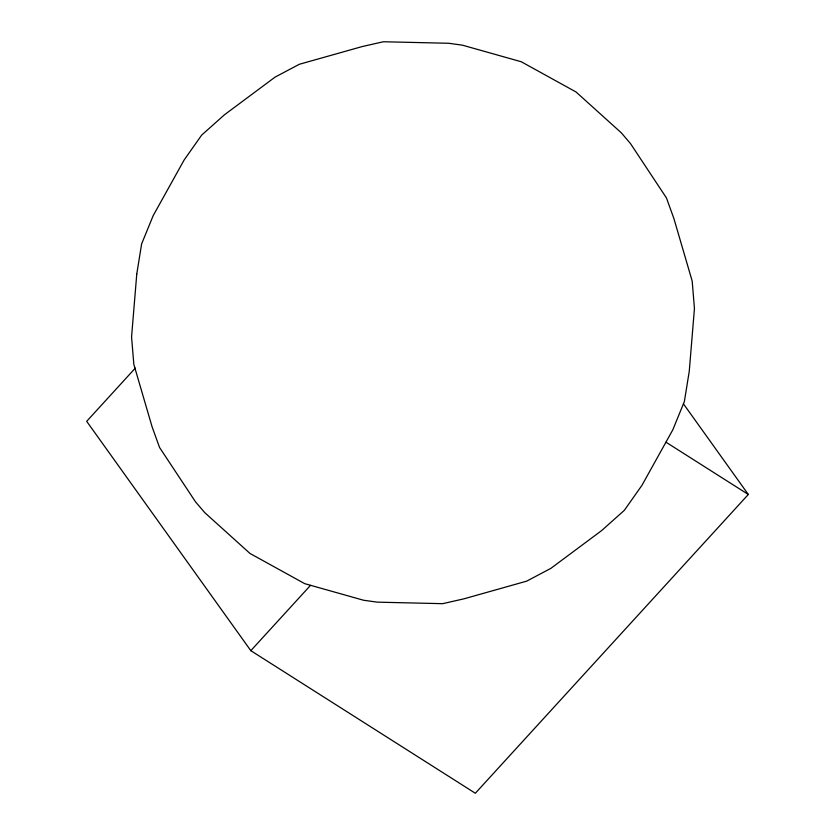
<?xml version="1.0" encoding="UTF-8"?>
<svg xmlns="http://www.w3.org/2000/svg" width="835" height="835" viewBox="0 0 835 835"><rect width="100%" height="100%" fill="white"/><g stroke="black" fill="none" stroke-linecap="round" stroke-linejoin="round"><path stroke-width="1.25" d="M135.301 368.11L86.683 421.331L250.824 650.674L475.334 793.25L748.317 494.477L683.406 403.785M250.824 650.674L310.547 585.325M666.006 442.206L748.317 494.477M136.763 274.099L131.565 336.933L133.83 364.363L152.095 426.8L159.548 447.456L195.515 501.845L204.69 512.575L249.989 553.459L304.733 583.665L363.538 600.24L377.263 602.15L442.633 603.674L463.863 598.852L526.676 581.15L550.891 568.343L601.597 530.611L624.361 510.3L641.927 485.365L672.833 429.774L684.376 401.52L689.251 371.325L694.449 308.491L692.184 281.061L673.918 218.624L666.466 197.968L630.488 143.578L621.323 132.838L576.014 91.965L521.28 61.759L462.475 45.184L448.739 43.274L383.38 41.75L362.15 46.572L299.337 64.274L275.122 77.081L224.417 114.812L201.652 135.124L184.086 160.059L153.181 215.649L141.626 243.904L136.763 274.099"/></g></svg>
